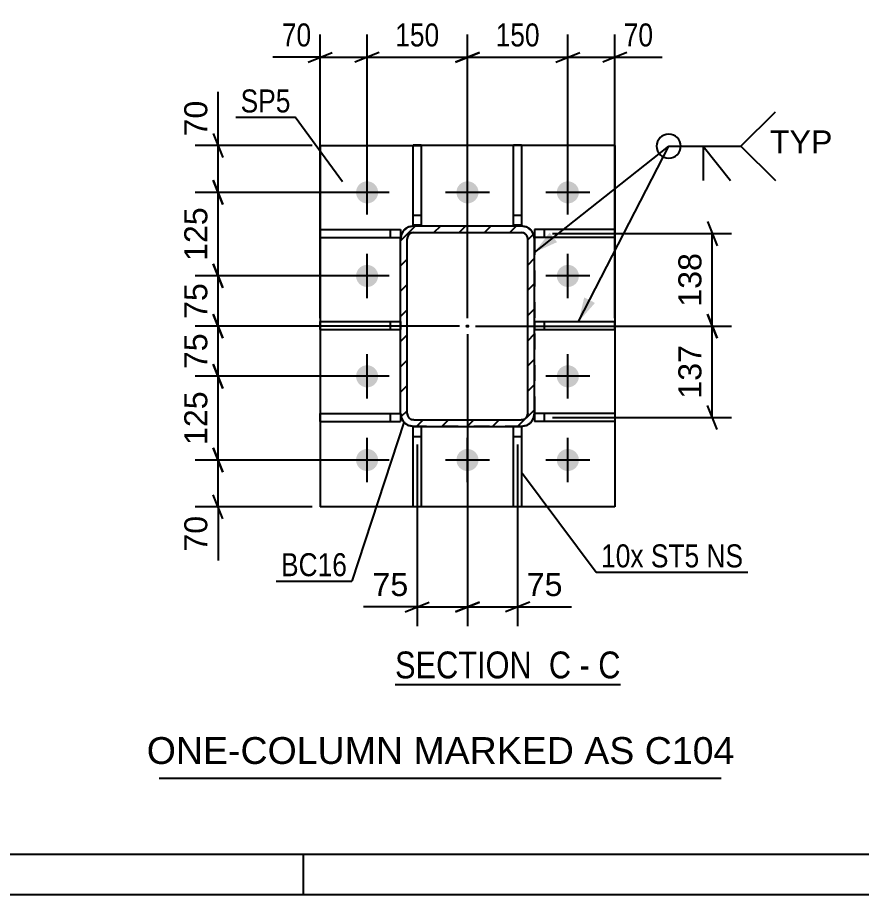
# Model space of a CAD drawing. Header units: millimetres. Extents: x -130 to 464, y -183 to 237.
# Drawn here: x 8.2 to 113.2, y -183 to -73.8 of the extents above; entities that cross this region are included whole.
import ezdxf

# ---------------------------------------------------------------- set-up
doc = ezdxf.new("R2010")
doc.units = ezdxf.units.MM
doc.linetypes.add('DXK_LINE_DOT2', pattern=[3.9198, 1.9599, -1.9599])
doc.linetypes.add('DXK_LINE_DOT3', pattern=[5.9187, 2.979, -0.9799, 0.9799, -0.9799])
doc.styles.add('Arial', font='ARIAL.TTF', dxfattribs={"height": 0.2})
doc.styles.add('Arial Narrow', font='ARIALN.TTF', dxfattribs={"height": 0.2})

# ---------------------------------------------------------------- blocks, each defined once
blk = doc.blocks.new('Unknown-284929020-1134')
at = {"color": 5, "linetype": 'Continuous'}
for p, q in [((-125.21, -177.98), (458.79, -177.98)), ((43.79, -182.98), (43.79, -177.98)), ((-130.21, -182.98), (463.79, -182.98))]:
    blk.add_line(p, q, dxfattribs=at)
blk = doc.blocks.new('Unknown-284929020-13 - 2450')
at = {"color": 6, "linetype": 'Continuous'}
blk.add_line((55.18, -156.82), (83.25, -156.82), dxfattribs=at)
at = {"color": 0, "linetype": 'Continuous'}
for points in [[(73.28, -156.07), (73.28, -152.57), (55.18, -152.57), (55.18, -156.07)], [(77.1, -156.07), (77.1, -152.57), (74.33, -152.57), (74.33, -156.07)], [(79.43, -156.07), (79.43, -152.57), (78.15, -152.57), (78.15, -156.07)], [(83.25, -156.07), (83.25, -152.57), (80.48, -152.57), (80.48, -156.07)]]:
    blk.add_wipeout(points, dxfattribs=at)
at = {"color": 7, "linetype": 'Continuous', "style": 'Arial Narrow'}
for s, p in [('SECTION ', (55.18, -156.07)), ('C', (74.33, -156.07)), ('C', (80.48, -156.07)), ('-', (78.15, -156.07))]:
    blk.add_text(s, height=3.34, dxfattribs=at).set_placement(p)
blk = doc.blocks.new('Part-284929020-2532 - 2450')
at = {"color": 2, "linetype": 'Continuous'}
for p, q in [((82.53, -100.19), (72.53, -100.19)), ((72.53, -100.19), (72.53, -101.19)), ((82.53, -100.19), (82.53, -101.19)), ((82.53, -101.19), (72.53, -101.19))]:
    blk.add_line(p, q, dxfattribs=at)
at = {"color": 7, "linetype": 'DXK_LINE_DOT2'}
blk.add_line((73.78, -101.19), (73.78, -100.19), dxfattribs=at)
blk = doc.blocks.new('Part-284929020-2537 - 2450')
at = {"color": 2, "linetype": 'Continuous'}
for p, q in [((72.53, -111.64), (82.53, -111.64)), ((82.53, -112.64), (82.53, -111.64)), ((72.53, -112.64), (82.53, -112.64))]:
    blk.add_line(p, q, dxfattribs=at)
at = {"color": 7, "linetype": 'DXK_LINE_DOT2'}
for p, q in [((72.53, -111.64), (72.53, -111.64)), ((72.53, -111.64), (72.53, -112.64)), ((73.78, -112.64), (73.78, -111.64)), ((72.53, -112.64), (72.53, -112.64))]:
    blk.add_line(p, q, dxfattribs=at)
blk = doc.blocks.new('Part-284929020-2501 - 2450')
at = {"linetype": 'Continuous'}
h = blk.add_hatch(dxfattribs=at)
h.set_pattern_fill('', scale=0.7, style=0, pattern_type=0)
h.set_pattern_definition([(45, (72.401, -100.743), (-1.57154, 1.57154), [])])
h.paths.add_polyline_path([(72.53, -101.38), (72.4, -100.74), (72.04, -100.2), (71.5, -99.84), (70.86, -99.71), (57.53, -99.71), (56.89, -99.84), (56.35, -100.2), (55.99, -100.74), (55.86, -101.38), (55.86, -123.05), (55.99, -123.69), (56.35, -124.23), (56.89, -124.59), (57.53, -124.71), (70.86, -124.71), (71.5, -124.59), (72.04, -124.23), (72.4, -123.69), (72.53, -123.05)])
h.paths.add_polyline_path([(71.63, -123.37), (71.45, -123.64), (71.18, -123.82), (70.86, -123.88), (57.53, -123.88), (57.21, -123.82), (56.94, -123.64), (56.76, -123.37), (56.69, -123.05), (56.69, -101.38), (56.76, -101.06), (56.94, -100.79), (57.21, -100.61), (57.53, -100.55), (70.86, -100.55), (71.18, -100.61), (71.45, -100.79), (71.63, -101.06), (71.69, -101.38), (71.69, -123.05)])
blk.add_hatch(color=246, dxfattribs=at).paths.add_polyline_path([(64.19, -112.31, -1), (64.19, -112.11, -1)])
at = {"color": 7, "linetype": 'DXK_LINE_DOT2'}
for p, q in [((56.89, -99.84), (57.53, -99.71)), ((57.53, -99.71), (70.86, -99.71)), ((70.86, -99.71), (71.5, -99.84)), ((55.86, -101.38), (55.99, -100.74)), ((55.86, -123.05), (55.86, -101.38)), ((56.76, -101.06), (56.69, -101.38)), ((56.69, -123.05), (56.69, -101.38)), ((57.53, -100.55), (57.21, -100.61)), ((57.53, -100.55), (70.86, -100.55)), ((71.18, -100.61), (70.86, -100.55)), ((71.69, -101.38), (71.63, -101.06)), ((71.69, -123.05), (71.69, -101.38)), ((72.4, -100.74), (72.53, -101.38)), ((72.53, -101.38), (72.53, -123.05)), ((55.99, -123.69), (55.86, -123.05)), ((56.69, -123.05), (56.76, -123.37)), ((71.63, -123.37), (71.69, -123.05)), ((72.53, -123.05), (72.4, -123.69)), ((57.21, -123.82), (57.53, -123.88)), ((57.53, -123.88), (70.86, -123.88)), ((70.86, -123.88), (71.18, -123.82)), ((57.53, -124.71), (56.89, -124.59)), ((70.86, -124.71), (57.53, -124.71)), ((71.5, -124.59), (70.86, -124.71))]:
    blk.add_line(p, q, dxfattribs=at)
at = {"color": 2, "linetype": 'Continuous'}
for p, q in [((57.53, -99.71), (56.89, -99.84)), ((57.53, -99.71), (70.86, -99.71)), ((71.5, -99.84), (70.86, -99.71)), ((55.99, -100.74), (55.86, -101.38)), ((55.86, -123.05), (55.86, -101.38)), ((56.69, -101.38), (56.76, -101.06)), ((56.69, -123.05), (56.69, -101.38)), ((57.21, -100.61), (57.53, -100.55)), ((57.53, -100.55), (70.86, -100.55)), ((70.86, -100.55), (71.18, -100.61)), ((71.63, -101.06), (71.69, -101.38)), ((71.69, -123.05), (71.69, -101.38)), ((72.53, -101.38), (72.4, -100.74)), ((72.53, -123.05), (72.53, -101.38)), ((55.86, -123.05), (55.99, -123.69)), ((56.76, -123.37), (56.69, -123.05)), ((71.69, -123.05), (71.63, -123.37)), ((72.4, -123.69), (72.53, -123.05)), ((57.53, -123.88), (57.21, -123.82)), ((57.53, -123.88), (70.86, -123.88)), ((71.18, -123.82), (70.86, -123.88)), ((56.89, -124.59), (57.53, -124.71)), ((57.53, -124.71), (70.86, -124.71)), ((70.86, -124.71), (71.5, -124.59))]:
    blk.add_line(p, q, dxfattribs=at)
at = {"color": 7, "linetype": 'DXK_LINE_DOT3'}
blk.add_line((64.19, -112.21), (64.19, -112.21), dxfattribs=at)
at = {"color": 246, "linetype": 'DXK_LINE_DOT2'}
blk.add_line((64.19, -112.21), (64.19, -112.21), dxfattribs=at)
at = {"color": 246, "linetype": 'Continuous'}
blk.add_circle((64.19, -112.21), 0.1, dxfattribs=at)
at = {"color": 7, "linetype": 'DXK_LINE_DOT2'}
for centre, radius, start, end in [((57.53, -101.38), 1.67, 112.5, 157.5), ((70.86, -101.38), 1.67, 22.5, 67.5), ((57.53, -101.38), 0.833, 112.5, 157.5), ((70.86, -101.38), 0.833, 22.5, 67.5), ((57.53, -123.05), 0.833, 202.5, 247.5), ((70.86, -123.05), 0.833, 292.5, 337.5), ((57.53, -123.05), 1.67, 202.5, 247.5), ((70.86, -123.05), 1.67, 292.5, 337.5)]:
    blk.add_arc(centre, radius, start, end, dxfattribs=at)
at = {"color": 2, "linetype": 'Continuous'}
for centre, radius, start, end in [((57.53, -101.38), 1.67, 112.5, 157.5), ((70.86, -101.38), 1.67, 22.5, 67.5), ((57.53, -101.38), 0.833, 112.5, 157.5), ((70.86, -101.38), 0.833, 22.5, 67.5), ((57.53, -123.05), 0.833, 202.5, 247.5), ((70.86, -123.05), 0.833, 292.5, 337.5), ((57.53, -123.05), 1.67, 202.5, 247.5), ((70.86, -123.05), 1.67, 292.5, 337.5)]:
    blk.add_arc(centre, radius, start, end, dxfattribs=at)
blk = doc.blocks.new('Part-284929020-2527 - 2450')
at = {"color": 2, "linetype": 'Continuous'}
for p, q in [((82.53, -123.1), (72.53, -123.1)), ((72.53, -123.1), (72.53, -124.1)), ((82.53, -123.1), (82.53, -124.1)), ((82.53, -124.1), (72.53, -124.1))]:
    blk.add_line(p, q, dxfattribs=at)
at = {"color": 7, "linetype": 'DXK_LINE_DOT2'}
blk.add_line((73.78, -124.1), (73.78, -123.1), dxfattribs=at)
blk = doc.blocks.new('Bolt-284929020-2538 - 2450')
at = {"linetype": 'Continuous'}
for points in [[(50.32, -95.55, -1), (53.07, -95.55, -1)], [(62.82, -95.55, -1), (65.57, -95.55, -1)], [(75.32, -95.55, -1), (78.07, -95.55, -1)], [(50.32, -105.96, -1), (53.07, -105.96, -1)], [(75.32, -105.96, -1), (78.07, -105.96, -1)], [(50.32, -118.46, -1), (53.07, -118.46, -1)], [(75.32, -118.46, -1), (78.07, -118.46, -1)], [(50.32, -128.88, -1), (53.07, -128.88, -1)], [(62.82, -128.88, -1), (65.57, -128.88, -1)], [(75.32, -128.88, -1), (78.07, -128.88, -1)]]:
    blk.add_hatch(color=1, dxfattribs=at).paths.add_polyline_path(points)
at = {"color": 1, "linetype": 'Continuous'}
for p, q in [((51.69, -98.3), (51.69, -92.8)), ((64.19, -98.3), (64.19, -92.8)), ((76.69, -98.3), (76.69, -92.8)), ((54.44, -95.55), (48.94, -95.55)), ((66.94, -95.55), (61.44, -95.55)), ((79.44, -95.55), (73.94, -95.55)), ((51.69, -108.71), (51.69, -103.21)), ((76.69, -108.71), (76.69, -103.21)), ((54.44, -105.96), (48.94, -105.96)), ((79.44, -105.96), (73.94, -105.96)), ((51.69, -121.21), (51.69, -115.71)), ((76.69, -121.21), (76.69, -115.71)), ((54.44, -118.46), (48.94, -118.46)), ((79.44, -118.46), (73.94, -118.46)), ((51.69, -131.63), (51.69, -126.13)), ((64.19, -131.63), (64.19, -126.13)), ((76.69, -131.63), (76.69, -126.13)), ((54.44, -128.88), (48.94, -128.88)), ((66.94, -128.88), (61.44, -128.88)), ((79.44, -128.88), (73.94, -128.88))]:
    blk.add_line(p, q, dxfattribs=at)
blk = doc.blocks.new('Part-284929020-2555 - 2450')
at = {"color": 2, "linetype": 'Continuous'}
for p, q in [((57.44, -99.64), (57.44, -89.64)), ((57.44, -89.64), (58.44, -89.64)), ((58.44, -89.64), (58.44, -99.64)), ((58.44, -99.64), (57.44, -99.64))]:
    blk.add_line(p, q, dxfattribs=at)
at = {"color": 7, "linetype": 'DXK_LINE_DOT2'}
blk.add_line((57.44, -98.39), (58.44, -98.39), dxfattribs=at)
blk = doc.blocks.new('Part-284929020-2560 - 2450')
at = {"color": 2, "linetype": 'Continuous'}
for p, q in [((69.94, -99.64), (69.94, -89.64)), ((69.94, -89.64), (70.94, -89.64)), ((70.94, -89.64), (70.94, -99.64)), ((70.94, -99.64), (69.94, -99.64))]:
    blk.add_line(p, q, dxfattribs=at)
at = {"color": 7, "linetype": 'DXK_LINE_DOT2'}
blk.add_line((69.94, -98.39), (70.94, -98.39), dxfattribs=at)
blk = doc.blocks.new('Part-284929020-2565 - 2450')
at = {"color": 2, "linetype": 'Continuous'}
for p, q in [((57.44, -124.71), (57.53, -124.71)), ((57.44, -134.71), (57.44, -124.71)), ((58.44, -124.71), (58.44, -134.71)), ((58.44, -134.71), (57.44, -134.71))]:
    blk.add_line(p, q, dxfattribs=at)
at = {"color": 7, "linetype": 'DXK_LINE_DOT2'}
for p, q in [((57.53, -124.71), (58.44, -124.71)), ((57.44, -125.96), (58.44, -125.96))]:
    blk.add_line(p, q, dxfattribs=at)
blk = doc.blocks.new('Part-284929020-2570 - 2450')
at = {"color": 2, "linetype": 'Continuous'}
for p, q in [((69.94, -134.71), (69.94, -124.71)), ((70.86, -124.71), (70.94, -124.71)), ((70.94, -124.71), (70.94, -134.71)), ((70.94, -134.71), (69.94, -134.71))]:
    blk.add_line(p, q, dxfattribs=at)
at = {"color": 7, "linetype": 'DXK_LINE_DOT2'}
for p, q in [((70.94, -124.71), (69.94, -124.71)), ((69.94, -125.96), (70.94, -125.96))]:
    blk.add_line(p, q, dxfattribs=at)
blk = doc.blocks.new('Part-284929020-2582 - 2450')
at = {"color": 2, "linetype": 'Continuous'}
for p, q in [((45.86, -124.1), (45.86, -123.1)), ((45.86, -123.1), (55.86, -123.1)), ((55.86, -123.1), (55.86, -124.1)), ((45.86, -124.1), (55.86, -124.1))]:
    blk.add_line(p, q, dxfattribs=at)
at = {"color": 7, "linetype": 'DXK_LINE_DOT2'}
blk.add_line((54.61, -124.1), (54.61, -123.1), dxfattribs=at)
blk = doc.blocks.new('Part-284929020-2587 - 2450')
at = {"color": 2, "linetype": 'Continuous'}
for p, q in [((45.86, -101.19), (45.86, -100.19)), ((45.86, -100.19), (55.86, -100.19)), ((55.86, -100.19), (55.86, -101.19)), ((45.86, -101.19), (55.86, -101.19))]:
    blk.add_line(p, q, dxfattribs=at)
at = {"color": 7, "linetype": 'DXK_LINE_DOT2'}
blk.add_line((54.61, -101.19), (54.61, -100.19), dxfattribs=at)
blk = doc.blocks.new('Part-284929020-2592 - 2450')
at = {"color": 2, "linetype": 'Continuous'}
for p, q in [((45.86, -112.64), (45.86, -111.64)), ((45.86, -111.64), (55.86, -111.64)), ((55.86, -111.64), (55.86, -112.64)), ((45.86, -112.64), (55.86, -112.64))]:
    blk.add_line(p, q, dxfattribs=at)
at = {"color": 7, "linetype": 'DXK_LINE_DOT2'}
blk.add_line((54.61, -112.64), (54.61, -111.64), dxfattribs=at)
blk = doc.blocks.new('Part-284929020-2605 - 2450')
at = {"color": 2, "linetype": 'Continuous'}
for p, q in [((45.86, -89.71), (45.86, -134.71)), ((45.86, -89.71), (57.44, -89.71)), ((69.94, -89.71), (58.44, -89.71)), ((82.53, -89.71), (70.94, -89.71)), ((82.53, -89.71), (82.53, -134.71)), ((82.53, -134.71), (45.86, -134.71))]:
    blk.add_line(p, q, dxfattribs=at)
at = {"color": 7, "linetype": 'DXK_LINE_DOT2'}
for p, q in [((57.44, -89.71), (58.44, -89.71)), ((70.94, -89.71), (69.94, -89.71))]:
    blk.add_line(p, q, dxfattribs=at)
blk = doc.blocks.new('StraightDimension-284929020-2613 - 2450')
at = {"color": 7, "linetype": 'Continuous'}
for p, q in [((64.19, -113.21), (64.19, -149.57)), ((70.44, -126.96), (70.44, -149.57)), ((62.69, -147.77), (65.69, -146.57)), ((64.19, -147.17), (70.44, -147.17)), ((71.94, -146.57), (68.94, -147.77)), ((70.44, -147.17), (77.14, -147.17)), ((70.44, -147.17), (77.14, -147.17))]:
    blk.add_line(p, q, dxfattribs=at)
at = {"color": 0}
blk.add_wipeout([(76.61, -146.42), (76.61, -142.22), (70.97, -142.22), (70.97, -146.42)], dxfattribs=at)
at = {"color": 3, "style": 'Arial'}
blk.add_text('75', height=2.865, dxfattribs=at).set_placement((71.57, -145.82))
blk = doc.blocks.new('StraightDimension-284929020-8194 - 2450')
at = {"color": 7, "linetype": 'Continuous'}
for p, q in [((32.55, -104.46), (33.75, -107.46)), ((50.69, -105.96), (30.3, -105.96)), ((33.15, -112.21), (33.15, -105.96)), ((33.75, -113.71), (32.55, -110.71)), ((63.19, -112.21), (30.3, -112.21))]:
    blk.add_line(p, q, dxfattribs=at)
at = {"color": 0}
blk.add_wipeout([(32.4, -106.27), (28.2, -106.27), (28.2, -111.91), (32.4, -111.91)], dxfattribs=at)
at = {"color": 3, "style": 'Arial'}
blk.add_text('75', height=2.865, rotation=90.0002, dxfattribs=at).set_placement((31.8, -111.31))
blk = doc.blocks.new('StraightDimension-284929020-8196 - 2450')
at = {"color": 7, "linetype": 'Continuous'}
for p, q in [((32.55, -116.96), (33.75, -119.96)), ((50.69, -118.46), (30.3, -118.46)), ((33.15, -128.88), (33.15, -118.46)), ((33.75, -130.38), (32.55, -127.38)), ((50.69, -128.88), (30.3, -128.88))]:
    blk.add_line(p, q, dxfattribs=at)
at = {"color": 0}
blk.add_wipeout([(32.4, -119.74), (28.2, -119.74), (28.2, -127.61), (32.4, -127.61)], dxfattribs=at)
at = {"color": 3, "style": 'Arial'}
blk.add_text('125', height=2.865, rotation=90.0002, dxfattribs=at).set_placement((31.8, -127.01))
blk = doc.blocks.new('StraightDimension-284929020-2624 - 2450')
at = {"color": 7, "linetype": 'Continuous'}
for p, q in [((94.07, -99.19), (95.27, -102.19)), ((74.78, -100.69), (97.07, -100.69)), ((94.67, -112.21), (94.67, -100.69)), ((95.27, -113.71), (94.07, -110.71)), ((65.19, -112.21), (97.07, -112.21))]:
    blk.add_line(p, q, dxfattribs=at)
at = {"color": 0}
blk.add_wipeout([(93.92, -102.51), (89.72, -102.51), (89.72, -110.39), (93.92, -110.39)], dxfattribs=at)
at = {"color": 3, "style": 'Arial'}
blk.add_text('138', height=2.865, rotation=90.0002, dxfattribs=at).set_placement((93.32, -109.79))
blk = doc.blocks.new('StraightDimension-284929020-2629 - 2450')
at = {"color": 7, "linetype": 'Continuous'}
for p, q in [((94.07, -110.71), (95.27, -113.71)), ((65.19, -112.21), (97.07, -112.21)), ((94.67, -123.6), (94.67, -112.21)), ((95.27, -125.1), (94.07, -122.1)), ((74.78, -123.6), (97.07, -123.6))]:
    blk.add_line(p, q, dxfattribs=at)
at = {"color": 0}
blk.add_wipeout([(93.92, -113.97), (89.72, -113.97), (89.72, -121.84), (93.92, -121.84)], dxfattribs=at)
at = {"color": 3, "style": 'Arial'}
blk.add_text('137', height=2.865, rotation=90.0002, dxfattribs=at).set_placement((93.32, -121.24))
blk = doc.blocks.new('StraightDimension-284929020-2618 - 2450')
at = {"color": 7, "linetype": 'Continuous'}
for p, q in [((64.19, -113.21), (64.19, -149.57)), ((57.94, -126.96), (57.94, -149.57)), ((57.94, -147.17), (51.24, -147.17)), ((57.94, -147.17), (51.24, -147.17)), ((56.44, -147.77), (59.44, -146.57)), ((57.94, -147.17), (64.19, -147.17)), ((65.69, -146.57), (62.69, -147.77))]:
    blk.add_line(p, q, dxfattribs=at)
at = {"color": 0}
blk.add_wipeout([(57.42, -146.42), (57.42, -142.22), (51.77, -142.22), (51.77, -146.42)], dxfattribs=at)
at = {"color": 3, "style": 'Arial'}
blk.add_text('75', height=2.865, dxfattribs=at).set_placement((52.37, -145.82))
blk = doc.blocks.new('StraightDimension-284929020-2635 - 2450')
at = {"color": 7, "linetype": 'Continuous'}
for p, q in [((51.69, -94.55), (51.69, -75.88)), ((64.19, -111.21), (64.19, -75.88)), ((53.19, -78.13), (50.19, -79.33)), ((62.69, -79.33), (65.69, -78.13)), ((51.69, -78.73), (64.19, -78.73))]:
    blk.add_line(p, q, dxfattribs=at)
at = {"color": 0}
blk.add_wipeout([(61.29, -77.98), (61.29, -73.78), (54.6, -73.78), (54.6, -77.98)], dxfattribs=at)
at = {"color": 3, "style": 'Arial Narrow'}
blk.add_text('150', height=2.863, dxfattribs=at).set_placement((55.2, -77.38))
blk = doc.blocks.new('StraightDimension-284929020-2644 - 2450')
at = {"color": 7, "linetype": 'Continuous'}
for p, q in [((45.86, -111.21), (45.86, -75.88)), ((51.69, -94.55), (51.69, -75.88)), ((44.36, -79.33), (47.36, -78.13)), ((53.19, -78.13), (50.19, -79.33)), ((45.86, -78.73), (39.95, -78.73)), ((45.86, -78.73), (39.95, -78.73)), ((45.86, -78.73), (51.69, -78.73))]:
    blk.add_line(p, q, dxfattribs=at)
at = {"color": 0}
blk.add_wipeout([(45.34, -77.98), (45.34, -73.78), (40.48, -73.78), (40.48, -77.98)], dxfattribs=at)
at = {"color": 3, "style": 'Arial Narrow'}
blk.add_text('70', height=2.863, dxfattribs=at).set_placement((41.08, -77.38))
blk = doc.blocks.new('StraightDimension-284929020-2654 - 2450')
at = {"color": 7, "linetype": 'Continuous'}
for p, q in [((64.19, -111.21), (64.19, -75.88)), ((76.69, -94.55), (76.69, -75.88)), ((65.69, -78.13), (62.69, -79.33)), ((75.19, -79.33), (78.19, -78.13)), ((64.19, -78.73), (76.69, -78.73))]:
    blk.add_line(p, q, dxfattribs=at)
at = {"color": 0}
blk.add_wipeout([(73.79, -77.98), (73.79, -73.78), (67.1, -73.78), (67.1, -77.98)], dxfattribs=at)
at = {"color": 3, "style": 'Arial Narrow'}
blk.add_text('150', height=2.863, dxfattribs=at).set_placement((67.7, -77.38))
blk = doc.blocks.new('StraightDimension-284929020-2663 - 2450')
at = {"color": 7, "linetype": 'Continuous'}
for p, q in [((76.69, -94.55), (76.69, -75.88)), ((82.53, -111.21), (82.53, -75.88)), ((75.19, -79.33), (78.19, -78.13)), ((84.03, -78.13), (81.03, -79.33)), ((76.69, -78.73), (82.53, -78.73)), ((82.53, -78.73), (88.43, -78.73)), ((82.53, -78.73), (88.43, -78.73))]:
    blk.add_line(p, q, dxfattribs=at)
at = {"color": 0}
blk.add_wipeout([(87.91, -77.98), (87.91, -73.78), (83.05, -73.78), (83.05, -77.98)], dxfattribs=at)
at = {"color": 3, "style": 'Arial Narrow'}
blk.add_text('70', height=2.863, dxfattribs=at).set_placement((83.65, -77.38))
blk = doc.blocks.new('StraightDimension-284929020-8192 - 2450')
at = {"color": 7, "linetype": 'Continuous'}
for p, q in [((33.15, -89.71), (33.15, -83.02)), ((33.15, -89.71), (33.15, -83.02)), ((32.55, -88.21), (33.75, -91.21)), ((44.86, -89.71), (30.3, -89.71)), ((33.15, -95.55), (33.15, -89.71)), ((33.75, -97.05), (32.55, -94.05)), ((50.69, -95.55), (30.3, -95.55))]:
    blk.add_line(p, q, dxfattribs=at)
at = {"color": 0}
blk.add_wipeout([(32.4, -83.54), (28.2, -83.54), (28.2, -89.19), (32.4, -89.19)], dxfattribs=at)
at = {"color": 3, "style": 'Arial'}
blk.add_text('70', height=2.865, rotation=90.0002, dxfattribs=at).set_placement((31.8, -88.59))
blk = doc.blocks.new('StraightDimension-284929020-8193 - 2450')
at = {"color": 7, "linetype": 'Continuous'}
for p, q in [((32.55, -94.05), (33.75, -97.05)), ((50.69, -95.55), (30.3, -95.55)), ((33.15, -105.96), (33.15, -95.55)), ((33.75, -107.46), (32.55, -104.46)), ((50.69, -105.96), (30.3, -105.96))]:
    blk.add_line(p, q, dxfattribs=at)
at = {"color": 0}
blk.add_wipeout([(32.4, -96.82), (28.2, -96.82), (28.2, -104.69), (32.4, -104.69)], dxfattribs=at)
at = {"color": 3, "style": 'Arial'}
blk.add_text('125', height=2.865, rotation=90.0002, dxfattribs=at).set_placement((31.8, -104.09))
blk = doc.blocks.new('StraightDimension-284929020-8195 - 2450')
at = {"color": 7, "linetype": 'Continuous'}
for p, q in [((32.55, -110.71), (33.75, -113.71)), ((63.19, -112.21), (30.3, -112.21)), ((33.15, -118.46), (33.15, -112.21)), ((33.75, -119.96), (32.55, -116.96)), ((50.69, -118.46), (30.3, -118.46))]:
    blk.add_line(p, q, dxfattribs=at)
at = {"color": 0}
blk.add_wipeout([(32.4, -112.52), (28.2, -112.52), (28.2, -118.16), (32.4, -118.16)], dxfattribs=at)
at = {"color": 3, "style": 'Arial'}
blk.add_text('75', height=2.865, rotation=90.0002, dxfattribs=at).set_placement((31.8, -117.56))
blk = doc.blocks.new('StraightDimension-284929020-8197 - 2450')
at = {"color": 7, "linetype": 'Continuous'}
for p, q in [((32.55, -127.38), (33.75, -130.38)), ((50.69, -128.88), (30.3, -128.88)), ((33.15, -134.71), (33.15, -128.88)), ((33.75, -136.21), (32.55, -133.21)), ((44.86, -134.71), (30.3, -134.71)), ((33.15, -134.71), (33.15, -141.41)), ((33.15, -134.71), (33.15, -141.41))]:
    blk.add_line(p, q, dxfattribs=at)
at = {"color": 0}
blk.add_wipeout([(32.4, -135.24), (28.2, -135.24), (28.2, -140.89), (32.4, -140.89)], dxfattribs=at)
at = {"color": 3, "style": 'Arial'}
blk.add_text('70', height=2.865, rotation=90.0002, dxfattribs=at).set_placement((31.8, -140.29))
blk = doc.blocks.new('Unknown-284929020-9035')
at = {"color": 7, "linetype": 'Continuous'}
blk.add_line((25.79, -168.48), (95.79, -168.48), dxfattribs=at)
at = {"color": 7, "style": 'Arial'}
blk.add_text('ONE-COLUMN MARKED AS C104', height=3.3428, dxfattribs=at).set_placement((24.26, -166.73))
blk = doc.blocks.new('Mark-284929020-2497 - 2450')
at = {"color": 30, "linetype": 'Continuous'}
for p in [(56.3, -124.08), (40.38, -143.95)]:
    blk.add_line(p, (49.8, -143.95), dxfattribs=at)
at = {"color": 0}
blk.add_wipeout([(49.2, -143.35), (49.2, -140.35), (40.98, -140.35), (40.98, -143.35)], dxfattribs=at)
blk.add_wipeout([(49.2, -143.35), (49.2, -140.35), (40.98, -140.35), (40.98, -143.35)], dxfattribs=at)
at = {"color": 3, "style": 'Arial Narrow'}
blk.add_text('BC16', height=2.863, dxfattribs=at).set_placement((40.98, -143.35))
blk = doc.blocks.new('MarkSet-284929020-2778 - 2450')
at = {"color": 30, "linetype": 'Continuous'}
for p, q in [((70.94, -130.39), (80.23, -142.85)), ((80.23, -142.85), (99.12, -142.85))]:
    blk.add_line(p, q, dxfattribs=at)
at = {"color": 0}
for points in [[(86.13, -142.25), (86.13, -139.25), (80.83, -139.25), (80.83, -142.25)], [(93.05, -142.25), (93.05, -139.25), (87.03, -139.25), (87.03, -142.25)], [(98.52, -142.25), (98.52, -139.25), (93.95, -139.25), (93.95, -142.25)]]:
    blk.add_wipeout(points, dxfattribs=at)
for points in [[(86.13, -142.25), (86.13, -139.25), (80.83, -139.25), (80.83, -142.25)], [(93.05, -142.25), (93.05, -139.25), (87.03, -139.25), (87.03, -142.25)], [(98.52, -142.25), (98.52, -139.25), (93.95, -139.25), (93.95, -142.25)]]:
    blk.add_wipeout(points, dxfattribs=at)
at = {"color": 3, "style": 'Arial Narrow'}
for s, p in [('10x', (80.83, -142.25)), ('ST5', (87.03, -142.25)), ('NS', (93.95, -142.25))]:
    blk.add_text(s, height=2.863, dxfattribs=at).set_placement(p)
blk = doc.blocks.new('WeldMark-284929020-2720 - 2450')
at = {"linetype": 'Continuous'}
for points in [[(75.35, -101.75), (72.53, -103.02), (74.42, -100.57)], [(80.07, -109.32), (78.03, -111.64), (78.73, -108.63)]]:
    blk.add_hatch(color=30, dxfattribs=at).paths.add_polyline_path(points)
at = {"color": 30, "linetype": 'Continuous'}
for p, q in [((72.53, -103.02), (89.25, -89.8)), ((78.03, -111.64), (89.25, -89.8)), ((89.25, -89.8), (98.25, -89.8))]:
    blk.add_line(p, q, dxfattribs=at)
at = {"color": 3, "linetype": 'Continuous'}
for q in [(96.96, -94.09), (93.53, -94.09)]:
    blk.add_line((93.53, -89.8), q, dxfattribs=at)
for start, end in [(90, 270), (270, 90)]:
    blk.add_arc((89.25, -89.8), 1.5, start, end, dxfattribs=at)
at = {"color": 0, "linetype": 'Continuous'}
blk.add_wipeout([(109.62, -90.7), (109.62, -87.7), (101.85, -87.7), (101.85, -90.7)], dxfattribs=at)
blk.add_wipeout([(109.62, -90.7), (109.62, -87.7), (101.85, -87.7), (101.85, -90.7)], dxfattribs=at)
at = {"color": 3, "linetype": 'Continuous'}
for q in [(102.53, -85.52), (102.53, -94.09)]:
    blk.add_line((98.25, -89.8), q, dxfattribs=at)
at = {"color": 3, "linetype": 'Continuous', "style": 'Arial'}
blk.add_text('TYP', height=2.865, dxfattribs=at).set_placement((101.85, -90.7))
blk = doc.blocks.new('Mark-284929020-2601 - 2450')
at = {"color": 30, "linetype": 'Continuous'}
for p in [(35.35, -86.2), (48.65, -94.26)]:
    blk.add_line(p, (42.76, -86.2), dxfattribs=at)
at = {"color": 0}
blk.add_wipeout([(42.16, -85.6), (42.16, -82.6), (35.95, -82.6), (35.95, -85.6)], dxfattribs=at)
blk.add_wipeout([(42.16, -85.6), (42.16, -82.6), (35.95, -82.6), (35.95, -85.6)], dxfattribs=at)
at = {"color": 3, "style": 'Arial Narrow'}
blk.add_text('SP5', height=2.863, dxfattribs=at).set_placement((35.95, -85.6))

msp = doc.modelspace()

# ---------------------------------------------------------------- block references
for name in ['Unknown-284929020-1134', 'Part-284929020-2605 - 2450', 'Part-284929020-2555 - 2450', 'Part-284929020-2560 - 2450', 'Bolt-284929020-2538 - 2450', 'Part-284929020-2587 - 2450', 'Part-284929020-2501 - 2450', 'Part-284929020-2532 - 2450', 'Part-284929020-2592 - 2450', 'Part-284929020-2537 - 2450', 'Part-284929020-2582 - 2450', 'Part-284929020-2527 - 2450', 'Part-284929020-2565 - 2450', 'Part-284929020-2570 - 2450', 'Unknown-284929020-9035']:
    msp.add_blockref(name, (0, 0))

# ---------------------------------------------------------------- next in the draw order: block references
for name in ['StraightDimension-284929020-2613 - 2450', 'StraightDimension-284929020-8196 - 2450', 'Unknown-284929020-13 - 2450']:
    msp.add_blockref(name, (0, 0))

# ---------------------------------------------------------------- next in the draw order: block references
for name in ['StraightDimension-284929020-2624 - 2450', 'StraightDimension-284929020-8194 - 2450', 'StraightDimension-284929020-8197 - 2450', 'MarkSet-284929020-2778 - 2450']:
    msp.add_blockref(name, (0, 0))

# ---------------------------------------------------------------- next in the draw order: block references
msp.add_blockref('StraightDimension-284929020-2629 - 2450', (0, 0))

# ---------------------------------------------------------------- next in the draw order: block references
for name in ['StraightDimension-284929020-2635 - 2450', 'StraightDimension-284929020-2618 - 2450']:
    msp.add_blockref(name, (0, 0))

# ---------------------------------------------------------------- next in the draw order: block references
for name in ['StraightDimension-284929020-2644 - 2450', 'StraightDimension-284929020-2654 - 2450', 'Mark-284929020-2497 - 2450']:
    msp.add_blockref(name, (0, 0))

# ---------------------------------------------------------------- next in the draw order: block references
for name in ['StraightDimension-284929020-2663 - 2450', 'StraightDimension-284929020-8192 - 2450', 'StraightDimension-284929020-8195 - 2450']:
    msp.add_blockref(name, (0, 0))

# ---------------------------------------------------------------- next in the draw order: block references
for name in ['WeldMark-284929020-2720 - 2450', 'StraightDimension-284929020-8193 - 2450']:
    msp.add_blockref(name, (0, 0))

# ---------------------------------------------------------------- next in the draw order: block references
msp.add_blockref('Mark-284929020-2601 - 2450', (0, 0))

doc.saveas('drawing.dxf')
